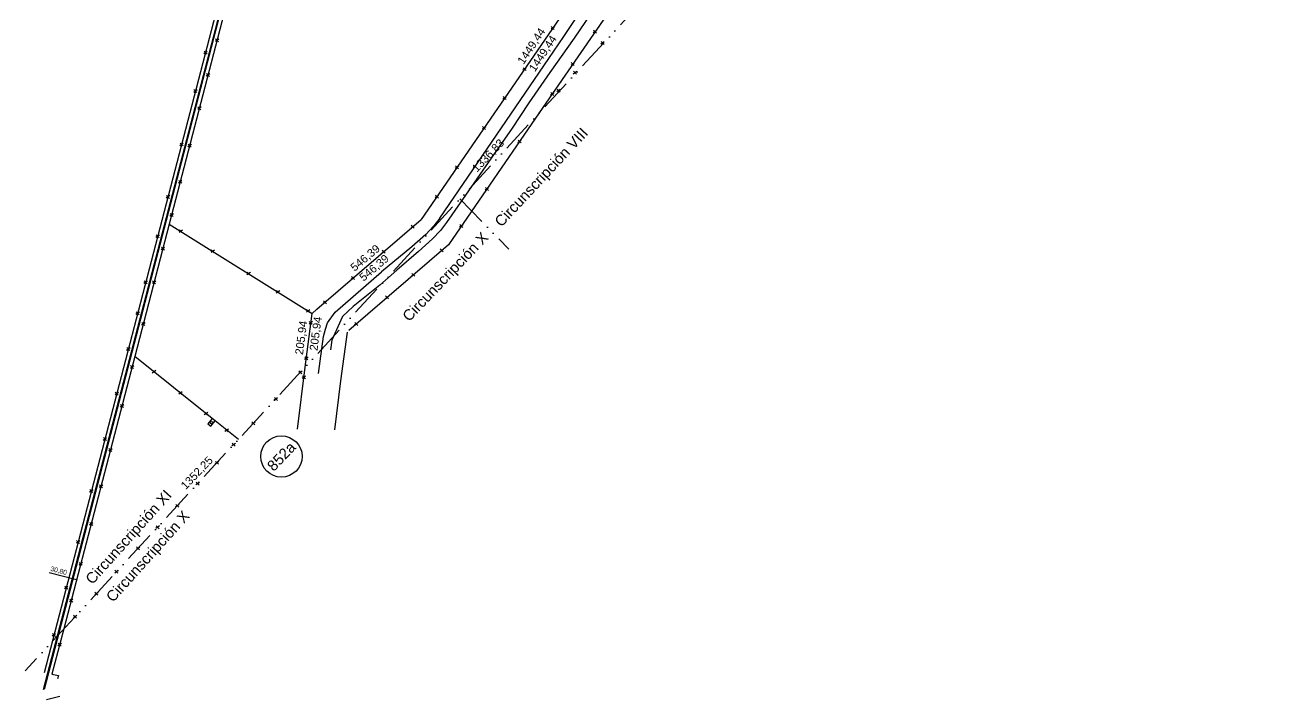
# Model space of a CAD drawing. Header units: feet. Extents: x 1554 to 7460, y 4629 to 11811.
# Drawn here: x 4535.4 to 5013.7, y 6121 to 6377.2 of the extents above; entities that cross this region are included whole.
import ezdxf

# ---------------------------------------------------------------- set-up
doc = ezdxf.new("R2010")
doc.units = ezdxf.units.FT
doc.header["$MEASUREMENT"] = 0
doc.linetypes.add('ACAD_ISO12W100', pattern=[21, 12, -3, 0, -3, 0, -3])
doc.layers.get('0').update_dxf_attribs({"linetype": 'CONTINUOUS'})
for name, color, linetype in [('Alambrado', 1, 'CONTINUOUS'), ('Canal', 2, 'CONTINUOUS'), ('MEDICION', 2, 'CONTINUOUS'), ('Riel', 2, 'CONTINUOUS'), ('Seccion', 6, 'ACAD_ISO12W100'), ('Subdivision', 5, 'CONTINUOUS'), ('Tanques', 140, 'CONTINUOUS')]:
    doc.layers.add(name, color=color, linetype=linetype)
doc.styles.add('ARIAL', font='arial.ttf')

msp = doc.modelspace()

# ---------------------------------------------------------------- linework, layer by layer
at = {"color": 1}
for p, q in [((4736.4, 6376.582, -0.396), (4735.09, 6375.663, -0.396)), ((4736.313, 6375.559, -0.396), (4735.177, 6376.686, -0.396)), ((4608.902, 6371.92, -0.111), (4607.592, 6371.001, -0.111)), ((4608.815, 6370.897, -0.111), (4607.679, 6372.024, -0.111)), ((4752.438, 6375.169, -0.432), (4751.128, 6374.25, -0.432)), ((4752.351, 6374.146, -0.432), (4751.215, 6375.273, -0.432)), ((4604.521, 6367.279, -0.041), (4603.211, 6366.36, -0.041)), ((4604.434, 6366.256, -0.041), (4603.298, 6367.383, -0.041)), ((4755.288, 6370.914, -0.085), (4753.978, 6369.996, -0.085)), ((4755.201, 6369.892, -0.085), (4754.065, 6371.018, -0.085)), ((4743.989, 6362.878, -0.439), (4742.679, 6361.959, -0.439)), ((4743.902, 6361.855, -0.439), (4742.766, 6362.982, -0.439)), ((4605.475, 6358.743, -0.106), (4604.165, 6357.824, -0.106)), ((4605.388, 6357.72, -0.106), (4604.252, 6358.847, -0.106)), ((4725.659, 6360.966, -0.402), (4724.349, 6360.047, -0.402)), ((4725.572, 6359.943, -0.402), (4724.436, 6361.07, -0.402)), ((4744.84, 6359.594, -0.085), (4743.53, 6358.675, -0.085)), ((4744.753, 6358.572, -0.085), (4743.617, 6359.698, -0.085)), ((4600.706, 6352.628, -0.044), (4599.397, 6351.709, -0.044)), ((4600.619, 6351.606, -0.044), (4599.483, 6352.732, -0.044)), ((4738.593, 6352.826, -0.085), (4737.283, 6351.907, -0.085)), ((4738.506, 6351.803, -0.085), (4737.37, 6352.93, -0.085)), ((4718.127, 6350.016, -0.406), (4716.817, 6349.097, -0.406)), ((4718.04, 6348.993, -0.406), (4716.904, 6350.12, -0.406)), ((4736.203, 6351.552, -0.446), (4734.893, 6350.633, -0.446)), ((4736.116, 6350.529, -0.446), (4734.98, 6351.656, -0.446)), ((4602.199, 6346.149, -0.101), (4600.889, 6345.23, -0.101)), ((4602.112, 6345.126, -0.101), (4600.976, 6346.253, -0.101)), ((4710.324, 6338.674, -0.41), (4709.015, 6337.755, -0.41)), ((4710.237, 6337.651, -0.41), (4709.102, 6338.778, -0.41)), ((4723.782, 6333.503, -0.233), (4722.472, 6332.584, -0.233)), ((4723.695, 6332.48, -0.233), (4722.559, 6333.606, -0.233)), ((4595.431, 6332.363, -0.048), (4594.121, 6331.445, -0.048)), ((4595.344, 6331.341, -0.048), (4594.208, 6332.467, -0.048)), ((4598.509, 6331.961, -0.096), (4597.199, 6331.042, -0.096)), ((4598.422, 6330.938, -0.096), (4597.286, 6332.064, -0.096)), ((4700.021, 6323.696, -0.415), (4698.712, 6322.777, -0.415)), ((4699.934, 6322.673, -0.415), (4698.799, 6323.8, -0.415)), ((4594.925, 6318.18, -0.091), (4593.615, 6317.261, -0.091)), ((4594.838, 6317.158, -0.091), (4593.702, 6318.284, -0.091)), ((4711.367, 6315.47, -0.233), (4710.057, 6314.551, -0.233)), ((4711.28, 6314.447, -0.233), (4710.144, 6315.574, -0.233)), ((4590.254, 6312.48, -0.052), (4588.944, 6311.561, -0.052)), ((4590.167, 6311.457, -0.052), (4589.031, 6312.584, -0.052)), ((4692.376, 6312.582, -0.419), (4691.066, 6311.663, -0.419)), ((4692.289, 6311.559, -0.419), (4691.153, 6312.686, -0.419)), ((4591.656, 6305.613, -0.086), (4590.346, 6304.694, -0.086)), ((4591.569, 6304.59, -0.086), (4590.433, 6305.717, -0.086)), ((4595.069, 6298.324, -0.014), (4593.933, 6299.451, -0.014)), ((4683.225, 6301.154, -0.465), (4681.915, 6300.235, -0.465)), ((4683.138, 6300.131, -0.465), (4682.002, 6301.258, -0.465)), ((4701.68, 6301.401, -0.234), (4700.37, 6300.482, -0.234)), ((4701.593, 6300.378, -0.234), (4700.457, 6301.505, -0.234)), ((4586.355, 6297.502, -0.055), (4585.045, 6296.583, -0.055)), ((4586.268, 6296.479, -0.055), (4585.132, 6297.606, -0.055)), ((4595.156, 6299.347, -0.014), (4593.846, 6298.428, -0.014)), ((4588.324, 6292.791, -0.085), (4587.014, 6291.872, -0.085)), ((4588.237, 6291.768, -0.085), (4587.101, 6292.895, -0.085)), ((4607.288, 6291.77, -0.014), (4605.978, 6290.851, -0.014)), ((4607.201, 6290.747, -0.014), (4606.065, 6291.874, -0.014)), ((4672.222, 6291.69, -0.456), (4670.912, 6290.771, -0.456)), ((4672.135, 6290.667, -0.456), (4670.999, 6291.794, -0.456)), ((4694.249, 6292.118, -0.233), (4692.939, 6291.199, -0.233)), ((4694.162, 6291.095, -0.233), (4693.026, 6292.222, -0.233)), ((4620.899, 6283.269, -0.014), (4619.589, 6282.351, -0.014)), ((4620.812, 6282.247, -0.014), (4619.676, 6283.373, -0.014)), ((4660.537, 6281.638, -0.445), (4659.227, 6280.719, -0.445)), ((4660.45, 6280.615, -0.445), (4659.314, 6281.742, -0.445)), ((4683.478, 6282.866, -0.23), (4682.168, 6281.947, -0.23)), ((4683.391, 6281.843, -0.23), (4682.255, 6282.97, -0.23)), ((4581.807, 6280.033, -0.058), (4580.497, 6279.114, -0.058)), ((4581.72, 6279.01, -0.058), (4580.584, 6280.136, -0.058)), ((4585.005, 6280.016, -0.085), (4583.695, 6279.097, -0.085)), ((4584.918, 6278.993, -0.085), (4583.782, 6280.12, -0.085)), ((4632.038, 6276.312, -0.014), (4630.728, 6275.393, -0.014)), ((4631.951, 6275.289, -0.014), (4630.815, 6276.416, -0.014)), ((4649.89, 6272.48, -0.436), (4648.58, 6271.561, -0.436)), ((4649.803, 6271.457, -0.436), (4648.667, 6272.584, -0.436)), ((4673.473, 6274.271, -0.227), (4672.163, 6273.352, -0.227)), ((4673.386, 6273.249, -0.227), (4672.25, 6274.375, -0.227)), ((4578.744, 6268.269, -0.06), (4577.434, 6267.35, -0.06)), ((4578.657, 6267.246, -0.06), (4577.521, 6268.372, -0.06)), ((4643.474, 6269.17, -0.014), (4642.164, 6268.251, -0.014)), ((4643.387, 6268.147, -0.014), (4642.251, 6269.274, -0.014)), ((4580.893, 6264.187, -0.085), (4579.583, 6263.268, -0.085)), ((4580.806, 6263.164, -0.085), (4579.67, 6264.291, -0.085)), ((4644.507, 6264.638, -0.409), (4643.198, 6263.719, -0.409)), ((4644.42, 6263.616, -0.409), (4643.285, 6264.742, -0.409)), ((4661.732, 6264.186, -0.224), (4660.422, 6263.267, -0.224)), ((4661.645, 6263.163, -0.224), (4660.509, 6264.29, -0.224)), ((4575.199, 6254.65, -0.063), (4573.889, 6253.731, -0.063)), ((4575.112, 6253.627, -0.063), (4573.976, 6254.754, -0.063)), ((4576.637, 6247.818, -0.085), (4575.327, 6246.899, -0.085)), ((4576.55, 6246.795, -0.085), (4575.414, 6247.922, -0.085)), ((4642.801, 6251.174, -0.345), (4641.492, 6250.255, -0.345)), ((4642.715, 6250.151, -0.345), (4641.579, 6251.278, -0.345)), ((4584.97, 6246.025, -0.023), (4583.66, 6245.106, -0.023)), ((4584.883, 6245.003, -0.023), (4583.747, 6246.129, -0.023)), ((4640.579, 6245.861, -0.085), (4639.269, 6244.942, -0.085)), ((4640.492, 6244.838, -0.085), (4639.356, 6245.965, -0.085)), ((4641.882, 6243.917, -0.126), (4640.573, 6242.998, -0.126)), ((4641.795, 6242.894, -0.126), (4640.659, 6244.021, -0.126)), ((4570.804, 6237.772, -0.067), (4569.495, 6236.853, -0.067)), ((4570.717, 6236.749, -0.067), (4569.582, 6237.876, -0.067)), ((4595.018, 6237.948, -0.023), (4593.709, 6237.029, -0.023)), ((4594.931, 6236.925, -0.023), (4593.796, 6238.052, -0.023)), ((4572.797, 6233.097, -0.085), (4571.487, 6232.178, -0.085)), ((4572.71, 6232.074, -0.085), (4571.574, 6233.201, -0.085)), ((4631.255, 6235.753, -0.085), (4629.946, 6234.834, -0.085)), ((4631.168, 6234.73, -0.085), (4630.032, 6235.857, -0.085)), ((4604.707, 6230.16, -0.023), (4603.397, 6229.241, -0.023)), ((4604.62, 6229.137, -0.023), (4603.484, 6230.264, -0.023)), ((4612.568, 6223.831, -0.023), (4611.258, 6222.912, -0.023)), ((4612.481, 6222.808, -0.023), (4611.345, 6223.935, -0.023)), ((4622.702, 6226.48, -0.085), (4621.392, 6225.561, -0.085)), ((4622.615, 6225.457, -0.085), (4621.479, 6226.584, -0.085)), ((4566.3, 6220.469, -0.07), (4564.99, 6219.55, -0.07)), ((4566.213, 6219.446, -0.07), (4565.077, 6220.573, -0.07)), ((4615.228, 6218.376, -0.085), (4613.918, 6217.458, -0.085)), ((4615.141, 6217.354, -0.085), (4614.005, 6218.48, -0.085)), ((4568.433, 6216.364, -0.085), (4567.124, 6215.445, -0.085)), ((4568.346, 6215.341, -0.085), (4567.21, 6216.468, -0.085)), ((4608.87, 6211.48, -0.085), (4607.56, 6210.561, -0.085)), ((4608.783, 6210.457, -0.085), (4607.647, 6211.584, -0.085)), ((4561.18, 6200.804, -0.074), (4559.87, 6199.885, -0.074)), ((4561.093, 6199.781, -0.074), (4559.957, 6200.908, -0.074)), ((4564.825, 6202.53, -0.085), (4563.516, 6201.611, -0.085)), ((4564.738, 6201.507, -0.085), (4563.602, 6202.634, -0.085)), ((4601.548, 6203.539, -0.085), (4600.238, 6202.62, -0.085)), ((4601.461, 6202.516, -0.085), (4600.325, 6203.643, -0.085)), ((4593.813, 6195.149, -0.085), (4592.503, 6194.23, -0.085)), ((4593.726, 6194.126, -0.085), (4592.59, 6195.253, -0.085)), ((4561.11, 6188.286, -0.085), (4559.801, 6187.367, -0.085)), ((4561.023, 6187.263, -0.085), (4559.888, 6188.39, -0.085)), ((4586.328, 6187.031, -0.085), (4585.018, 6186.112, -0.085)), ((4586.241, 6186.008, -0.085), (4585.105, 6187.135, -0.085)), ((4556.124, 6181.384, -0.078), (4554.815, 6180.465, -0.078)), ((4556.038, 6180.362, -0.078), (4554.902, 6181.488, -0.078)), ((4578.917, 6178.993, -0.085), (4577.607, 6178.074, -0.085)), ((4578.83, 6177.97, -0.085), (4577.694, 6179.097, -0.085)), ((4557.155, 6173.121, -0.085), (4555.846, 6172.202, -0.085)), ((4557.068, 6172.098, -0.085), (4555.932, 6173.225, -0.085)), ((4570.707, 6170.089, -0.085), (4569.397, 6169.17, -0.085)), ((4570.62, 6169.066, -0.085), (4569.484, 6170.192, -0.085)), ((4551.626, 6164.107, -0.081), (4550.317, 6163.188, -0.081)), ((4551.54, 6163.084, -0.081), (4550.404, 6164.211, -0.081)), ((4563.089, 6161.826, -0.085), (4561.779, 6160.907, -0.085)), ((4563.002, 6160.803, -0.085), (4561.866, 6161.93, -0.085)), ((4553.522, 6159.188, -0.085), (4552.212, 6158.27, -0.085)), ((4553.435, 6158.166, -0.085), (4552.299, 6159.292, -0.085)), ((4555.012, 6153.065, -0.085), (4553.702, 6152.147, -0.085)), ((4554.925, 6152.043, -0.085), (4553.789, 6153.169, -0.085)), ((4546.943, 6146.116, -0.085), (4545.633, 6145.197, -0.085)), ((4546.856, 6145.093, -0.085), (4545.72, 6146.22, -0.085)), ((4549.133, 6142.377, -0.081), (4547.823, 6141.459, -0.081)), ((4549.046, 6141.355, -0.081), (4547.91, 6142.481, -0.081))]:
    msp.add_line(p, q, dxfattribs=at)
at = {"color": 3}
msp.add_circle((4632.695, 6213.428, -99.915), 7.845, dxfattribs=at)
at = {"layer": 'Alambrado', "color": 2}
for p, q in [((4668.243, 6614.101, 0.009), (4542.546, 6131.285, -0.088)), ((4550.052, 6147.937, -0.085), (4545.553, 6130.73, -0.073)), ((4545.553, 6130.73, -0.073), (4548.006, 6130.27, -0.149)), ((4548.006, 6130.27, -0.149), (4547.661, 6129.009, -0.041)), ((4548.511, 6122.319, -0.041), (4543.525, 6121.023, -0.037))]:
    msp.add_line(p, q, dxfattribs=at)
at = {"layer": 'Alambrado'}
for p, q in [((4732.005, 6345.938, -0.233), (4696.14, 6293.845, -0.234)), ((4590.088, 6301.643, -0.014), (4644.309, 6267.78, -0.014)), ((4696.14, 6293.845, -0.234), (4658.268, 6261.314, -0.223)), ((4657.659, 6260.626, -0.219), (4655.177, 6242.146, -0.172)), ((4606.403, 6227.81, -0.023), (4577.04, 6251.414, -0.023)), ((4638.736, 6223.778, -0.195), (4641.72, 6247.349, -0.113)), ((4655.177, 6242.146, -0.172), (4652.837, 6223.556, -0.169)), ((4606.403, 6227.81, 0.168), (4604.756, 6225.845, 0.168)), ((4607.494, 6226.918, -0.023), (4606.403, 6227.81, -0.023)), ((4604.756, 6225.845, 0.168), (4605.885, 6224.903, 0.168)), ((4605.885, 6224.903, 0.168), (4607.494, 6226.918, 0.168)), ((4616.332, 6219.825, -0.023), (4607.494, 6226.918, -0.023))]:
    msp.add_line(p, q, dxfattribs=at)
at = {"layer": 'Canal'}
for p, q in [((4754.856, 6388.543, -0.193), (4743.805, 6372.328, -0.216)), ((4739.905, 6372.881, -0.217), (4745.243, 6380.901, -0.184)), ((4734.271, 6364.571, -0.221), (4739.905, 6372.881, -0.217)), ((4743.805, 6372.328, -0.216), (4734.648, 6359.191, -0.235)), ((4692.785, 6303.984, -0.241), (4734.271, 6364.571, -0.221)), ((4734.648, 6359.191, -0.235), (4726.662, 6347.7, -0.226)), ((4726.662, 6347.7, -0.226), (4720.078, 6337.743, -0.235)), ((4720.078, 6337.743, -0.235), (4713.429, 6328.308, -0.24)), ((4713.429, 6328.308, -0.24), (4705.75, 6317.218, -0.239)), ((4705.75, 6317.218, -0.239), (4695.352, 6302.235, -0.241)), ((4690.556, 6300.98, -0.229), (4687.549, 6297.785, -0.224)), ((4692.785, 6303.984, -0.241), (4690.556, 6300.98, -0.229)), ((4695.352, 6302.235, -0.241), (4693.123, 6299.232, -0.229)), ((4687.549, 6297.785, -0.224), (4682.191, 6293.034, -0.224)), ((4690.116, 6296.036, -0.224), (4684.758, 6291.285, -0.224)), ((4693.123, 6299.232, -0.229), (4690.116, 6296.036, -0.224)), ((4682.191, 6293.034, -0.224), (4670.73, 6283.51, -0.222)), ((4684.758, 6291.285, -0.224), (4676.535, 6284.15, -0.203)), ((4653.157, 6268.2, -0.213), (4670.73, 6283.51, -0.222)), ((4676.535, 6284.15, -0.203), (4670.08, 6278.521, -0.204)), ((4670.08, 6278.521, -0.204), (4659.989, 6270.408, -0.197)), ((4650.151, 6264.193, -0.211), (4653.157, 6268.2, -0.213)), ((4655.922, 6266.577, -0.199), (4651.789, 6257.598, -0.195)), ((4659.989, 6270.408, -0.197), (4655.922, 6266.577, -0.199)), ((4648.659, 6258.977, -0.209), (4649.362, 6261.737, -0.211)), ((4649.362, 6261.737, -0.211), (4650.151, 6264.193, -0.211)), ((4646.811, 6244.993, -0.148), (4648.659, 6258.977, -0.209)), ((4651.789, 6257.598, -0.195), (4651.321, 6253.938, -0.192))]:
    msp.add_line(p, q, dxfattribs=at)
at = {"layer": 'Riel', "color": 3}
for p, q in [((4542.382, 6124.939), (4670.03, 6615.385, 0.072)), ((4670.196, 6615.33, 0.071), (4542.552, 6124.9, -0.001))]:
    msp.add_line(p, q, dxfattribs=at)
at = {"layer": 'Seccion'}
for p, q in [((5013.703, 6651.222, -0.182), (4535.388, 6132.019, -0.082)), ((4700.469, 6311.212, -0.085), (4719.028, 6292.2, -0.061))]:
    msp.add_line(p, q, dxfattribs=at)
at = {"layer": 'Subdivision'}
for p, q in [((4671.13, 6613.236, -0.203), (4590.088, 6301.643, -0.085)), ((4590.088, 6301.643, -0.085), (4577.04, 6251.414, -0.085)), ((4577.04, 6251.414, -0.085), (4550.052, 6147.937, -0.085))]:
    msp.add_line(p, q, dxfattribs=at)
at = {"layer": 'Subdivision', "color": 3}
for p, q in [((4780.883, 6417.041, -0.406), (4732.005, 6345.938, -0.449)), ((4754.415, 6403.263, -0.387), (4685.73, 6303.413, -0.422)), ((4646.151, 6269.368, -0.433), (4685.73, 6303.413, -0.468)), ((4641.72, 6247.349, -0.329), (4644.309, 6267.78, -0.426)), ((4644.309, 6267.78, -0.426), (4646.151, 6269.368, -0.433))]:
    msp.add_line(p, q, dxfattribs=at)
at = {"layer": 'Subdivision', "color": 1}
msp.add_line((4544.484, 6169.344, -75.024), (4554.934, 6166.654, -0.085), dxfattribs=at)
at = {"layer": 'Tanques'}
msp.add_circle((4606.122, 6226.294, 0.245), 0.466, dxfattribs=at)

# ---------------------------------------------------------------- texts
at = {"color": 1, "insert": (4545.307, 6171.793, -83.434), "char_height": 1.8231, "width": 3.38878, "attachment_point": 1, "rotation": 345.34535, "style": 'ARIAL'}
msp.add_mtext('30,80', dxfattribs=at)
at = {"layer": 'MEDICION', "color": 2, "char_height": 3.0386, "width": 7.97874, "attachment_point": 1, "style": 'ARIAL'}
for s, insert, rotation in [('1449,44', (4722.076, 6363.742, 0.025), 56.46229), ('1449,44', (4726.4, 6360.936, 0.025), 56.46229), ('1336,83', (4704.733, 6323.258, 0.025), 46.23649), ('546,39', (4658.52, 6285.862, 0.025), 39.9382), ('546,39', (4661.914, 6282.086, 0.025), 39.9382), ('205,94', (4643.326, 6253.822, 0.025), 82.53498), ('205,94', (4637.831, 6252.283, 0.025), 82.53498), ('1352,25', (4594.142, 6202.737, 0.025), 46.23649)]:
    msp.add_mtext(s, dxfattribs=dict(at, insert=insert, rotation=rotation))
at = {"layer": 'MEDICION', "color": 3, "style": 'ARIAL'}
for s, insert, char_height, width, attachment_point, rotation in [('Circunscripción VIII', (4713.248, 6303.073, 199.526), 4.05143, 63.61612, 1, 46.99604), ('Circunscripción X', (4678.235, 6267.163, 99.676), 4.05143, 63.61612, 1, 46.31227), ('852a', (4632.695, 6213.428, -99.915), 4.0514, 7.97874, 5, 46.18664), ('Circunscripción XI', (4557.89, 6167.275, -0.088), 4.05143, 63.61612, 1, 48.09019), ('Circunscripción X', (4565.712, 6160.496, -0.088), 4.05143, 63.61612, 1, 48.09019)]:
    msp.add_mtext(s, dxfattribs=dict(at, insert=insert, char_height=char_height, width=width, attachment_point=attachment_point, rotation=rotation))

doc.saveas('drawing.dxf')
